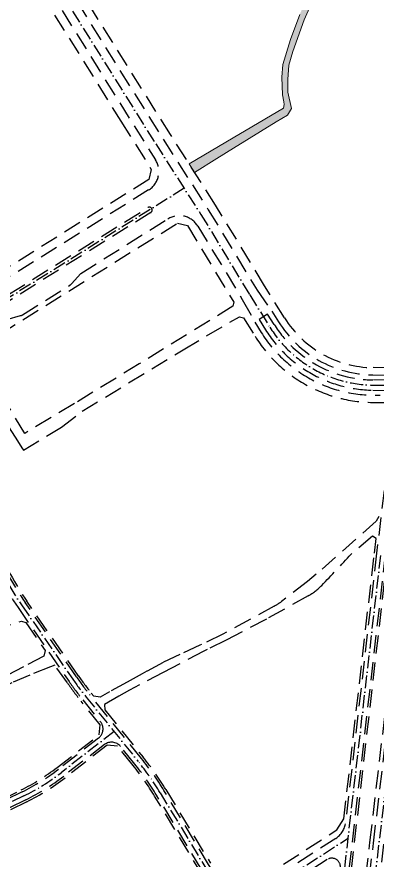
# Model space of a CAD drawing. Header units: metres. Extents: x 566107 to 571261, y 2062953 to 2068466.
# Drawn here: x 569464 to 569713, y 2066089 to 2066671 of the extents above; entities that cross this region are included whole.
import ezdxf

# ---------------------------------------------------------------- set-up
doc = ezdxf.new("R2010")
doc.units = ezdxf.units.M
doc.linetypes.add('ACAD_ISO10W100', pattern=[18.5, 12, -3, 0.5, -3])
doc.linetypes.add('HIDDEN', pattern=[0.375, 0.25, -0.125])
doc.layers.add('datMatNc', color=150, linetype='CONTINUOUS', lineweight=13)
for name, color, linetype in [('hacth sdd', 8, 'CONTINUOUS'), ('LogDg phu', 7, 'CONTINUOUS'), ('TimDg', 222, 'CONTINUOUS'), ('ViaHeSphu', 32, 'CONTINUOUS')]:
    doc.layers.add(name, color=color, linetype=linetype)

msp = doc.modelspace()

# ---------------------------------------------------------------- hatches: boundary and pattern name
at = {"layer": 'hacth sdd'}
h = msp.add_hatch(dxfattribs=at)
h.set_pattern_fill('DASH', color=152, scale=0.5, style=0)
h.paths.add_polyline_path([(569643.046, 2066598.455), (569650.781, 2066602.999), (569653.614, 2066607.656), (569651.106, 2066618.837), (569651.058, 2066627.654), (569651.607, 2066637.45), (569654.493, 2066646.769), (569662.204, 2066668.609), (569684.294, 2066718.818), (569704.704, 2066766.153), (569707.714, 2066770.088), (569705.528, 2066775.281), (569700.7, 2066769.705), (569692.15, 2066750.499), (569673.19, 2066705.265), (569659.268, 2066672.427), (569652.861, 2066655.119), (569647.5, 2066637.945), (569646.868, 2066629.052), (569647.216, 2066616.951), (569648.318, 2066612.254), (569648.473, 2066610.302), (569647.984, 2066607.717), (569613.177, 2066587.275), (569582.955, 2066569.27), (569586.7, 2066563.428), (569602.073, 2066572.985), (569613.505, 2066580.091)])

# ---------------------------------------------------------------- linework, layer by layer
at = {"layer": 'datMatNc'}
msp.add_lwpolyline([(569659.268, 2066672.427), (569652.861, 2066655.119), (569647.5, 2066637.945), (569646.868, 2066629.052), (569647.216, 2066616.951), (569648.318, 2066612.254), (569648.473, 2066610.302), (569647.984, 2066607.717), (569613.177, 2066587.275), (569582.955, 2066569.27), (569586.7, 2066563.428), (569602.073, 2066572.985), (569613.505, 2066580.091), (569643.046, 2066598.455), (569650.781, 2066602.999), (569653.614, 2066607.656), (569651.106, 2066618.837), (569651.058, 2066627.654), (569651.607, 2066637.45), (569654.493, 2066646.769), (569662.204, 2066668.609), (569684.294, 2066718.818)], dxfattribs=at)
at = {"layer": 'LogDg phu', "linetype": 'HIDDEN', "ltscale": 50}
for points in [[(569676.33, 2066848.501, 0.4540943), (569664.894, 2066852.288), (569477.23, 2066741.651, 0.4230847), (569474.527, 2066730.491), (569485.396, 2066713.265), (569564.883, 2066586.343), (569596.103, 2066537.643), (569629.818, 2066482.127), (569640.046, 2066467.616), (569644.497, 2066460.477, 0.255677), (569709.751, 2066423.755), (569718.787, 2066423.647, 0.3833944), (569727.832, 2066431.584), (569740.389, 2066537.223), (569751.963, 2066636.479, 0.1293563), (569745.016, 2066685.352)], [(569404.534, 2066457.55), (569395.244, 2066455.041, 0.0735622), (569393.903, 2066454.456), (569361.312, 2066434.133, 0.0720635), (569360.217, 2066433.208), (569353.684, 2066425.841), (569312.663, 2066400.261, -0.0123686), (569312.45, 2066400.135), (569276.974, 2066380.379, -0.3985179), (569264.979, 2066383.446), (569187.686, 2066506.187, -0.411952), (569190.14, 2066517.186), (569392.312, 2066646.693, 0.1421577), (569430.109, 2066689.905), (569432.796, 2066695.669, -0.0905122), (569452.943, 2066724.084, -0.4773352), (569465.298, 2066722.63), (569475.236, 2066706.879), (569559.695, 2066572.018, -0.4147777), (569554.919, 2066551.329)], [(569741.363, 2066419.877), (569709.709, 2066420.255, -0.255677), (569641.527, 2066458.625), (569637.076, 2066465.764), (569631.136, 2066462.06), (569635.588, 2066454.921, 0.255677), (569709.625, 2066413.256), (569740.404, 2066412.888), (569853.794, 2066411.725), (569853.865, 2066418.724)]]:
    msp.add_lwpolyline(points, format="xyb", close=True, dxfattribs=at)
for points in [[(569205.452, 2066328.843), (569315.507, 2066390.254, 0.0121561), (569315.633, 2066390.328), (569554.315, 2066539.167, -1), (569556.431, 2066535.773), (569317.749, 2066386.934, -0.0121561), (569317.456, 2066386.761), (569207.398, 2066325.349)], [(569514.194, 2066203.296, -0.0190016), (569505.024, 2066215.556), (569469.705, 2066266.716, -0.0541543), (569448.992, 2066304.992), (569427.72, 2066357.063, 0.0357588), (569408.816, 2066395.285), (569397.502, 2066414.559, -0.4063899), (569400.502, 2066426.752), (569457.152, 2066462.078), (569466.556, 2066464.654, 0.072699), (569467.881, 2066465.233), (569500.511, 2066485.581, 0.0727574), (569501.615, 2066486.517), (569508.058, 2066493.823), (569568.158, 2066531.301, -0.4176759), (569588.916, 2066526.359), (569619.598, 2066475.838), (569628.166, 2066460.208), (569632.618, 2066453.069, 0.2706051), (569714.72, 2066409.838, -0.46256)], [(569509.53, 2066199.522), (569521.678, 2066184.506, -0.4206262), (569520.354, 2066173.147), (569492.631, 2066151.703, -0.0504458), (569467.525, 2066136.048), (569420.136, 2066112.759, -0.480235), (569408.831, 2066118.063), (569402.015, 2066146.318, 0.0637052), (569392.664, 2066170.865), (569366.136, 2066220.457, 0.0210814), (569323.132, 2066293.292), (569287.709, 2066347.892, -0.4340957), (569290.88, 2066360.653), (569324.753, 2066379.516), (569380.129, 2066414.048, -0.4220808), (569392.653, 2066410.967), (569403.642, 2066392.247, -0.0357588), (569422.166, 2066354.794), (569443.437, 2066302.723, 0.0541543), (569464.767, 2066263.308), (569500.086, 2066212.147, 0.0190016), (569509.53, 2066199.522)], [(569724.052, 2066399.784), (569712.27, 2066300.672), (569690.875, 2066114.872, -0.2247832), (569684.09, 2066103.973), (569620.207, 2066062.871, -0.4198279), (569609.069, 2066065.4), (569596.328, 2066086.061), (569565.502, 2066136.973, 0.0339596), (569550.021, 2066159.013), (569514.194, 2066203.296)], [(569718.23, 2066299.975), (569683.738, 2066000.435), (569651.883, 2065734.712, 0.3995673), (569656.828, 2065728.084), (569753.782, 2065711.484)], [(569545.357, 2066155.239), (569535.519, 2066167.399, 0.4078299), (569524.405, 2066168.695), (569496.302, 2066146.957, -0.0504458), (569470.172, 2066130.663), (569418.366, 2066105.204, 0.3511368), (569414.118, 2066096.148), (569423.143, 2066058.738), (569437.566, 2065973.329, 0.4528224), (569447.798, 2065967.012), (569478.786, 2065976.506, 0.0558198), (569518.716, 2065993.805), (569556.644, 2066015.538), (569575.578, 2066027.563, 0.0435113), (569590.412, 2066038.907), (569603.399, 2066050.76, 0.3603869), (569604.815, 2066060.868), (569591.208, 2066082.932), (569560.369, 2066133.866, 0.0339596), (569545.357, 2066155.239)], [(569642.589, 2065728.179, 0.2388537), (569645.598, 2065732.69), (569677.778, 2066001.135), (569687.282, 2066083.669, 0.6329421), (569678.075, 2066089.401), (569617.972, 2066050.731, 0.0420432), (569609.988, 2066044.589), (569596.479, 2066032.259, -0.0435113), (569580.403, 2066019.966), (569561.296, 2066007.831), (569523.191, 2065985.996, -0.0558198), (569481.423, 2065967.901), (569437.85, 2065954.551), (569386.029, 2065936.893, 0.4622806), (569380.989, 2065924.141)]]:
    msp.add_lwpolyline(points, format="xyb", dxfattribs=at)
msp.add_lwpolyline([(569717.104, 2066099.967), (569696.712, 2065927.754), (569689.761, 2065928.577), (569710.152, 2066100.79), (569736.863, 2066326.366)], dxfattribs=at)
at = {"layer": 'TimDg', "linetype": 'ACAD_ISO10W100', "ltscale": 0.75}
msp.add_line((569750.962, 2066416.262), (569693.584, 2065928.124), dxfattribs=at)
for points in [[(569143.602, 2067291.285), (569180.112, 2067221.426), (569208.113, 2067171.116), (569242.204, 2067110.838), (569288.321, 2067026.705), (569340.147, 2066936.227), (569384.979, 2066861.601), (569428.499, 2066792.194), (569480.316, 2066710.072), (569559.815, 2066583.131), (569591.012, 2066534.466), (569624.708, 2066478.983), (569638.558, 2066456.773, 0.255677), (569709.667, 2066416.756), (569750.962, 2066416.262), (569946.807, 2066414.287)], [(569579.458, 2066552.489), (569316.691, 2066388.631, -0.0121561), (569316.482, 2066388.507), (569007.707, 2066216.212), (568836.949, 2066116.999, -0.0506838), (568652.728, 2066033.609), (568203.78, 2065882.944), (567811.807, 2065759.32)], [(569384.443, 2066430.88), (569406.229, 2066393.766, -0.0357588), (569424.943, 2066355.928), (569446.215, 2066303.857, 0.0541543), (569467.236, 2066265.012), (569502.555, 2066213.851, 0.0190016), (569511.862, 2066201.409), (569547.689, 2066157.126, -0.0339596), (569562.935, 2066135.42), (569593.768, 2066084.496), (569613.171, 2066053.033)], [(569504.365, 2064572.194), (569535.389, 2064900.597, -0.0242935), (569535.803, 2064903.481), (569544.905, 2064950.464), (569546.774, 2064968.135), (569548.093, 2064980.79), (569550.134, 2064993.452), (569553.928, 2065009.383), (569558.945, 2065031.009), (569563.421, 2065054.719), (569566.985, 2065080.617), (569567.594, 2065085.753), (569570.672, 2065124.305, -0.0202262), (569570.963, 2065126.714), (569587.02, 2065225.853), (569621.207, 2065504.022), (569680.758, 2066000.785), (569715.25, 2066300.323)], [(569531.082, 2066177.653), (569494.467, 2066149.33, -0.0504458), (569468.849, 2066133.355), (569408.675, 2066103.784)], [(568224.63, 2065550.435), (568690.681, 2065689.412), (569163.457, 2065830.394, 0.0477913), (569189.969, 2065841.147), (569267.153, 2065881.411, 0.0466729), (569282.795, 2065891.528), (569302.762, 2065907.262, -0.084944), (569332.401, 2065923.373), (569436.465, 2065958.834), (569480.105, 2065972.204, 0.0558198), (569520.953, 2065989.9), (569558.97, 2066011.684), (569577.99, 2066023.765, 0.0435113), (569593.446, 2066035.583), (569606.642, 2066047.627, -0.03515), (569617.36, 2066055.688), (569692.659, 2066104.135)]]:
    msp.add_lwpolyline(points, format="xyb", dxfattribs=at)
at = {"layer": 'ViaHeSphu', "linetype": 'HIDDEN', "ltscale": 50}
msp.add_lwpolyline([(569720.962, 2066428.621), (569709.81, 2066428.755, -0.255677), (569648.74, 2066463.123), (569634.928, 2066485.272), (569601.193, 2066540.82), (569569.951, 2066589.554), (569490.476, 2066716.459), (569478.767, 2066735.015), (569480.406, 2066741.783), (569667.754, 2066852.234), (569674.002, 2066850.165), (569743.633, 2066684.77, -0.1293563), (569750.473, 2066636.653), (569738.899, 2066537.398), (569726.552, 2066433.527)], format="xyb", close=True, dxfattribs=at)
for points in [[(569556.742, 2066565.429), (569555.153, 2066558.546), (569309.509, 2066405.365), (569274.19, 2066385.697), (569267.157, 2066387.495), (569189.222, 2066511.254), (569190.149, 2066515.411), (569393.121, 2066645.43, 0.1421577), (569431.468, 2066689.271), (569434.155, 2066695.035, -0.0863485), (569452.871, 2066721.899), (569459.15, 2066721.129), (569470.157, 2066703.686), (569535.835, 2066598.813), (569556.742, 2066565.429)], [(569428.287, 2066434.651), (569464.381, 2066378.304), (569467.389, 2066373.537), (569468.496, 2066371.784), (569494.749, 2066387.714), (569509.043, 2066398.653), (569578.724, 2066441.12), (569617.6, 2066463.925), (569620.383, 2066463.239), (569628.375, 2066450.423, 0.255677), (569709.523, 2066404.757), (569718.113, 2066404.654)], [(569713.788, 2066326.15), (569712.054, 2066322.839), (569670.675, 2066286.252), (569664.611, 2066281.125), (569646.698, 2066267.495, -0.0375801), (569641.66, 2066264.229), (569606.101, 2066244.794), (569591.463, 2066237.851), (569590.22, 2066237.267), (569576.404, 2066230.775), (569564.877, 2066225.359), (569553.759, 2066219.317), (569550.367, 2066217.457), (569540.056, 2066211.807), (569527.809, 2066205.096), (569521.534, 2066201.333), (569517.074, 2066202.122), (569515.36, 2066204.24, -0.0190016), (569506.258, 2066216.408), (569470.939, 2066267.569, -0.0541543), (569450.38, 2066305.559)], [(569616.454, 2066065.807), (569684.893, 2066109.841), (569689.67, 2066117.513), (569710.78, 2066300.846), (569711.966, 2066310.816), (569709.444, 2066312.554), (569694.582, 2066299.961, -0.0052782), (569674.385, 2066278.527, -0.0740668), (569665.05, 2066271.332), (569636.198, 2066255.238), (569608.381, 2066240.803), (569595.274, 2066234.307), (569592.968, 2066233.102), (569576.536, 2066224.52), (569570.72, 2066221.482), (569564.903, 2066218.444), (569548.619, 2066209.939), (569541.729, 2066206.141), (569534.394, 2066202.098), (569524.482, 2066196.445), (569524.665, 2066192.739), (569551.187, 2066159.956, -0.0339596), (569566.785, 2066137.75), (569597.608, 2066086.843)], [(569404.828, 2066227.551, -0.0346335), (569409.679, 2066230.214), (569443.547, 2066245.863, -0.0287741), (569447.827, 2066247.549), (569467.113, 2066253.893), (569470.149, 2066252.872), (569483.505, 2066233.524), (569482.512, 2066229.744), (569468.628, 2066222.437), (569457.399, 2066216.393), (569439.274, 2066207.286), (569394.526, 2066182.223), (569390.494, 2066183.402), (569378.364, 2066206.078), (569379.384, 2066210.476), (569388.721, 2066217.197), (569404.828, 2066227.551)], [(569508.364, 2066198.579, -0.0190016), (569498.852, 2066211.295), (569490.184, 2066223.548), (569487.163, 2066222.343), (569473.013, 2066216.697), (569460.555, 2066211.397), (569444.024, 2066203.606), (569396.718, 2066178.127), (569395.492, 2066174.059), (569396.191, 2066172.751, -0.0637052), (569405.903, 2066147.256), (569413.319, 2066116.517), (569418.979, 2066113.862), (569466.864, 2066137.394, 0.0504458), (569491.713, 2066152.889), (569520.736, 2066175.339), (569521.546, 2066182.285), (569508.364, 2066198.579)], [(569544.19, 2066154.296), (569533.498, 2066167.512), (569526.398, 2066168.34), (569497.22, 2066145.771, -0.0504458), (569470.833, 2066129.317), (569421.142, 2066104.896), (569417.827, 2066097.831), (569427.064, 2066059.541), (569441.686, 2065972.957), (569445.054, 2065970.878), (569477.468, 2065980.809, 0.0558198), (569516.479, 2065997.709), (569554.318, 2066019.391), (569573.165, 2066031.362, 0.0435113), (569587.379, 2066042.231), (569600.574, 2066054.275, -0.0010483), (569600.875, 2066054.548), (569602.078, 2066062.084), (569559.086, 2066133.089, 0.0339596), (569544.19, 2066154.296)]]:
    msp.add_lwpolyline(points, format="xyb", dxfattribs=at)
msp.add_lwpolyline([(569613.791, 2066473.841), (569613.124, 2066471.086), (569548.442, 2066431.381), (569503.682, 2066403.984), (569469.438, 2066383.332), (569435.547, 2066439.178), (569436.206, 2066441.946), (569574.818, 2066528.382), (569581.656, 2066526.754)], close=True, dxfattribs=at)
for points in [[(569748.851, 2065986.014), (569708.003, 2065985.01), (569705.768, 2065982.975), (569699.195, 2065927.46), (569687.278, 2065928.871), (569707.67, 2066101.084), (569734.38, 2066326.659)], [(569719.719, 2066299.8), (569685.227, 2066000.26), (569653.816, 2065738.232), (569658.149, 2065732.423), (569754.541, 2065715.92)]]:
    msp.add_lwpolyline(points, dxfattribs=at)

doc.saveas('drawing.dxf')
